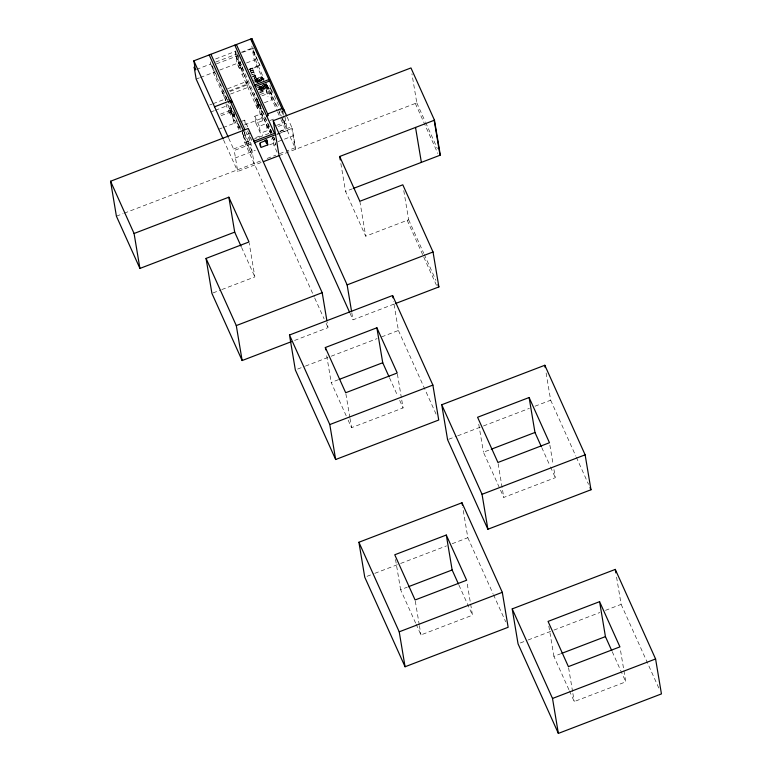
<?xml version="1.0" encoding="UTF-8"?>
<svg xmlns="http://www.w3.org/2000/svg" width="772" height="772" viewBox="0 0 772 772"><rect width="100%" height="100%" fill="white"/><g stroke="black" fill="none" stroke-linecap="round" stroke-linejoin="round"><path stroke-width="0.58" stroke-dasharray="3.86 2.9" d="M215.571 58.971L235.103 51.492L237.689 57.244M196.474 69.441L210.727 63.989L209.974 59.463M215.697 62.078L236.309 54.185M241.211 52.313L252.203 48.096L259.942 65.649L250.051 69.441M242.408 52.448L252.299 48.665L259.942 65.649M216.401 63.893L237.525 55.806L238.741 58.498L237.139 59.116L235.75 50.788M253.023 53.027L254.2 52.583M238.336 62.609L239.938 61.992L242.63 67.965L243.576 73.639L259.131 108.205L257.53 108.813L241.974 74.257L241.028 68.573L238.336 62.609L239.291 68.283L240.893 67.675L239.938 61.992M196.165 79.082L199.359 77.856M200.43 77.451L215.398 71.719M219.74 70.059L238.693 62.793L237.1 53.702M238.307 66.102L242.109 64.645M246.5 62.966L255.368 59.569L253.419 47.922M241.028 68.573L242.63 67.965M248.864 69.306L259.855 65.089M249.588 69.374L252.502 68.264L253.148 69.789L250.225 70.899M249.607 69.519L252.502 68.264M250.205 70.754L253.148 69.789M241.974 74.257L243.576 73.639M250.282 71.246L253.206 70.127L253.843 71.651L250.929 72.771M250.311 71.391L253.206 70.127M250.91 72.626L253.843 71.651M250.987 73.118L253.901 71.999L254.528 73.379L251.633 74.643M251.016 73.263L253.901 71.999M251.72 75.125L254.606 73.871L255.252 75.395L253.312 76.139M253.284 75.994L255.252 75.395M252.396 76.853L255.31 75.743L255.957 77.258L254.007 78.011M252.415 76.997L255.31 75.743M253.988 77.866L255.928 77.113M254.065 78.348L256.014 77.605L256.661 79.13L253.747 80.249M254.094 78.493L256.014 77.605M227.615 88.751L246.065 81.687L247.899 87.41L230.538 94.059M255.069 79.275L261.872 76.669L262.519 78.194L255.715 80.799L255.088 79.419L261.872 76.669M253.718 80.105L256.661 79.13M246.085 83.386L247.687 82.778M254.77 80.22L256.719 79.477L257.365 81.002L254.442 82.121M254.799 80.365L262.412 77.557L263.049 79.082L255.474 82.093M212.059 65.562L213.226 72.549L222.635 93.451L224.806 92.611M229.139 90.951L246.5 84.302L246.065 81.687M256.169 81.195L262.943 78.445L263.59 79.97M254.422 81.977L262.943 78.445M230.104 91.443L247.465 84.795M255.503 82.237L257.423 81.349L258.041 82.729M263.484 79.333L256.709 82.083L263.513 79.477M256.767 82.43L263.57 79.825M261.65 80.713L256.786 82.575L256.14 81.05M225.8 100.495L224.034 96.558L226.206 95.728M209.781 104.953L211.991 104.114M213.101 103.689L226.852 98.42L218.466 79.796M257.501 87.207L259.45 86.464M262.297 85.267L266.176 83.781M266.205 83.926L259.402 86.532L260.174 88.481L258.224 89.224M257.607 87.844L266.263 84.273L259.556 87.101M266.716 84.669C250.398 93.518 267.894 79.748 267.903 87.082L261.1 89.687L260.453 88.162L267.257 85.557L260.453 88.162M210.727 63.989L226.949 100.032L228.666 99.366M258.205 89.079L260.174 88.481M258.282 89.571L260.232 88.819L260.849 90.199M258.311 89.716L260.232 88.819M260.56 88.799C276.878 79.95 259.392 93.721 259.373 86.387M267.797 86.445L261.013 89.195L267.797 86.445L271.097 93.885M259.624 91.192L268.415 87.825L259.653 91.337M259.768 92.235L270.75 88.027L279.647 107.771M259.672 92.939L266.543 90.305L268 96.51M210.949 111.95L214.269 110.676M215.369 110.251L228.02 105.407L232.131 114.546L230.529 115.153L226.418 106.025L225.25 99.038M260.347 94.435L267.218 91.8M261.872 95.873L270.663 92.505L271.001 93.258M230.529 115.153L229.573 109.479L231.175 108.862L240.41 129.638M220.454 114.14L231.532 109.894M221.159 115.617L232.198 111.39L234.196 123.308L232.266 115.453L229.573 109.479M257.53 108.813L256.584 103.139L258.186 102.522L260.868 108.495L262.847 120.625L255.976 123.259L260.473 133.247L267.344 130.613L266.176 123.626L259.305 126.261L260.473 133.247M260 104.394L257.8 105.233L256.815 99.356L254.152 93.441M264.391 102.705L272.082 99.762L270.914 92.775L277.852 108.176M232.266 115.453L233.868 114.835L234.813 120.509L238.982 129.764L237.815 122.777L240.758 121.648M234.63 115.704L233.028 116.321L227.682 104.432M262.847 120.625L260.222 114.787L259.267 109.113L260.868 108.495M233.212 121.127L234.813 120.509M218.737 129.233L222.046 127.959M223.147 127.534L235.798 122.69M241.742 121.272L244.685 120.142L248.082 127.698M255.976 123.259L254.808 116.263L261.679 113.638M260.222 114.787L261.824 114.169L270.171 132.726M237.94 127.457L240.111 126.627M244.444 124.958L261.805 118.309M269.91 120.509L275.411 118.406M250.543 152.132L243.103 135.611L244.705 134.994L243.913 130.275M250.504 133.083L243.634 135.718L244.801 142.704L314.272 297.037M276.579 125.392L284.27 122.449L283.691 118.956M272.111 132.649L270.654 129.406L269.052 130.024L268.231 125.093M278.354 126.463L286.123 123.491M255.822 137.561L262.692 134.926M244.801 142.704L251.682 140.079L247.31 130.371M252.743 139.664L268.675 133.566L267.344 130.613M233.559 149.006L250.63 142.473L245.805 131.751M279.831 131.288L291.555 126.791L295.068 147.761L286.229 151.148M279.947 131.539L285.437 129.435M261.168 162.496L237.747 171.471L234.234 150.501L253.197 143.235M276.617 134.27L279.966 132.987M281.076 132.562L292.231 128.287L287.184 117.074M277.322 134.299L287.29 130.478L284.945 116.495M271.204 139.192L272.805 138.584L271.831 136.403M273.645 136.885L274.543 138.873L272.941 139.491L273.896 145.165L277.09 152.267M235.074 158.057L255.329 150.299M269.64 144.818L274.948 142.791M278.142 141.565L293.07 135.843M273.896 145.165L275.498 144.547L274.543 138.873M116.408 216.199L123.124 213.622M124.244 213.188L260.647 160.943M267.151 158.453L275.836 155.133M279.609 153.686L285.129 151.573M279.078 155.635L416.803 102.879L411.93 73.765M403.775 190.636L408.649 219.759L365.696 236.203L345.538 191.427L352.235 188.87M213.004 292.945L220.715 289.992M221.815 289.568L254.857 276.916L249.202 243.132M294.576 340.452L328.042 327.627L327.067 321.808M350.025 313.258L352.978 319.83L394.646 303.859M297.577 369.093L304.303 366.517M305.423 366.092L330.078 356.645M331.198 356.22L377.132 338.618M381.619 336.91L398.42 330.464L393.546 301.35M346.203 415.838L331.188 382.468L337.914 379.892M348.143 420.142L351.54 427.678L403.08 407.934L401.517 398.622M448.706 439.268L456.551 436.257M457.671 435.833L482.317 426.385M483.436 425.961L529.38 408.359M534.977 406.217L550.668 400.214L545.794 371.091M553.958 469.521L555.319 477.675L503.778 497.419L483.436 452.209L490.152 449.632M366.999 576.337L373.716 573.77M374.835 573.335L399.491 563.898M400.61 563.463L446.544 545.872M452.151 543.729L467.832 537.717L462.766 507.426M415.625 623.091L400.6 589.721L407.327 587.145M416.108 624.162L420.952 634.922L472.493 615.188L466.838 581.403M520.289 642.979L527.015 640.413M528.135 639.978L552.781 630.541M553.9 630.106L599.844 612.514M605.441 610.362L621.132 604.36L616.452 576.404M568.916 689.724L553.9 656.364L560.617 653.788M569.398 690.805L574.243 701.565L625.783 681.83L620.128 648.046M416.803 102.879L425.131 121.387M425.623 122.478L437.377 148.591M550.668 400.214L575.835 456.127M576.317 457.207L588.534 484.343M415.317 103.448L437.869 153.512M621.132 604.36L658.998 688.489M541.751 447.538L549.992 465.834M550.475 466.915L555.319 477.675M612.225 651.684L625.783 681.83M408.649 219.759L423.76 253.341M424.253 254.422L435.948 280.429M407.191 220.31L423.288 256.053M423.78 257.134L436.46 285.293M398.42 330.464L436.286 414.603M280.139 108.871L282.61 114.362M278.345 109.277L281.307 115.858M281.799 116.958L284.945 123.935L283.575 115.781M255.368 59.569L264.207 79.207M266.176 83.569L276.974 107.569M278.943 111.93L295.744 149.257L292.231 128.287M263.387 80.423L254.2 60.013L251.855 46.04M265.317 84.727L277.032 110.753M277.524 111.853L280.497 118.444M280.989 119.544L286.113 130.931M467.832 537.717L492.999 593.629M493.491 594.72L505.708 621.846M255.339 75.878L255.957 77.258M260.994 89.05L261.612 90.43M389.513 377.798L397.744 396.094M399.684 400.398L403.08 407.934M256.97 98.99L269.988 127.92L270.962 133.739M271.638 132.659L240.372 63.207L239.59 58.498M273.577 136.982L275.035 140.224M235.923 56.414L270.509 133.266M272.458 137.59L275.865 145.146M238.693 62.793L240.893 67.675M256.584 103.139L259.267 109.113M239.291 68.283L237.091 63.41L235.103 51.492M254.808 116.263L259.305 126.261M458.925 585.051L472.493 615.188M244.203 132.359L249.028 143.081M244.705 134.994L252.145 151.524M212.551 66.653L217.974 78.705M227.335 99.501L240.237 128.171M242.176 132.485L252.965 156.446M231.417 109.942L229.641 105.996L228.85 101.286M314.764 298.127L324.105 318.884M326.073 323.256L328.042 327.627M228.734 138.285L234.234 150.501M223.562 139.954L237.747 171.471M241.588 247.426L254.857 276.916M549.867 445.058L553.177 464.86M568.597 667.79L572.689 692.252M572.882 693.41L574.243 701.565M548.824 626.073L553.9 656.364M498.123 463.634L503.778 497.419M478.756 424.253L483.436 452.209M397.426 374.159L401.324 397.455M359.848 201.26L365.696 236.203M415.297 601.147L419.196 624.442M419.389 625.609L420.952 634.922M340.857 163.471L345.538 191.427M395.534 559.43L400.6 589.721M351.81 312.843L352.978 319.83M345.885 393.894L349.784 417.198M349.977 418.356L351.54 427.678M326.701 355.68L331.188 382.468M282.803 111.129L283.382 114.623M282.32 110.801L282.909 114.295M270.75 88.027L271.927 95.014M269.891 85.364L271.252 93.518M267.903 87.082L261.1 89.687M266.543 90.305L267.334 95.024M263.049 79.082C254.567 84.023 252.145 79.844 262.412 77.557M262.519 78.194L255.715 80.799M270.654 129.406L271.242 132.909M259.932 103.699L260.724 108.408M258.186 102.522L259.131 108.205M257.443 98.903L258.031 102.444M256.632 98.247L256.458 98.459M238.191 55.227L239.909 65.495M249.462 135.486L254.133 163.442M244.685 120.142L245.853 127.139M242.311 130.893L243.103 135.611M239.822 126.097L240.217 128.461M233.964 111.766L234.466 114.719M231.175 108.862L232.131 114.546M226.553 97.668L226.949 100.032M224.034 96.558L222.191 90.826L222.635 93.451M266.803 85.161L260.019 87.911L266.803 85.161"/><path stroke-width="1.16" d="M223.079 138.883L196.165 79.082L194.168 67.164L195.384 69.866L193.869 60.814L251.865 38.6L286.702 115.993M254.625 85.016L268.917 79.545M255.3 86.503L269.582 81.031M214.548 106.768L231.619 100.235M230.683 102.338L232.285 101.73M267.643 113.938L281.934 108.466M266.716 116.051L268.318 115.433L236.406 44.525M139.925 268.434L134.077 233.491L228.85 197.188L234.698 232.131L139.925 268.434L116.408 216.199L110.56 181.246L248.285 128.49L322.194 292.685L326.874 320.641M349.533 312.168L279.078 155.635L273.23 120.693L410.955 67.936L434.472 120.181L440.32 155.124L353.344 188.436M253.882 141.228L274.494 133.334L234.794 45.133M254.306 142.81L275.498 134.695M267.807 144.856L260.936 147.491L260.145 142.772L267.015 140.137L267.807 144.856L265.471 140.205M263.397 161.647L279.01 155.664M340.278 159.978L339.69 156.484L434.472 120.181M291.227 341.735L242.138 360.534L211.904 293.36L206.056 258.417L249.009 241.964L228.85 197.188M242.138 360.534L236.29 325.581L322.194 292.685M351.617 311.676L347.13 284.878L433.034 251.981L402.801 184.807L359.848 201.26L339.69 156.484M289.49 335.009L392.572 295.522L432.88 385.083L438.728 420.026L335.656 459.514L295.338 369.952L289.49 335.009L329.798 424.561L335.656 459.514M395.37 303.589L438.882 286.923L433.034 251.981M325.34 347.525L376.881 327.782L397.233 372.992L345.692 392.736L325.34 347.525L325.726 349.851M339.033 379.467L382.729 362.734L376.881 327.782M329.798 424.561L432.88 385.083M441.738 404.75L544.82 365.262L585.128 454.824L590.976 489.766L487.894 529.254L447.586 439.693L441.738 404.75L482.046 494.302L487.894 529.254M529.119 397.522L477.578 417.266L497.93 462.476L549.471 442.732L529.119 397.522L534.967 432.474L541.269 446.467M491.272 449.207L534.967 432.474M482.046 494.302L585.128 454.824M358.903 542.253L461.984 502.765L502.302 592.327L508.15 627.279L405.068 666.757L364.751 577.195L358.903 542.253L399.22 631.814L405.068 666.757M446.293 535.035L394.753 554.769L415.104 599.979L466.645 580.235L446.293 535.035L452.141 569.977L458.443 583.97M408.446 586.71L452.141 569.977M399.22 631.814L502.302 592.327M512.203 608.896L615.284 569.408L655.592 658.97L661.44 693.912L558.359 733.4L518.051 643.838L512.203 608.896L552.511 698.457L558.359 733.4M599.593 601.668L548.052 621.412L568.395 666.622L619.935 646.878L599.593 601.668L605.441 636.62L611.733 650.613M561.736 653.353L605.441 636.62M552.511 698.457L655.592 658.97M590.001 487.595L590.976 489.766M437.898 284.762L438.882 286.923M250.688 39.054L282.6 109.962L283.778 109.508L284.173 111.844M382.729 362.734L389.03 376.726M273.23 120.693L347.13 284.878M265.105 140.282L266.552 143.495M210.93 54.281L244.84 129.609M230.017 100.843L243.72 131.288M209.212 54.937L229.902 100.891M193.869 60.814L228.251 137.213M234.698 232.131L241.096 246.336M206.056 258.417L236.29 325.581M110.56 181.246L134.077 233.491M615.284 569.408L615.863 572.911M544.82 365.262L545.206 367.597M434.182 120.287L440.03 155.24M415.529 127.428L421.377 162.381M461.984 502.765L462.38 505.1M392.572 295.522L392.967 297.847M251.865 38.6L252.251 40.926M266.543 139.828L267.131 143.36M259.865 143.64L260.26 145.995"/></g></svg>
